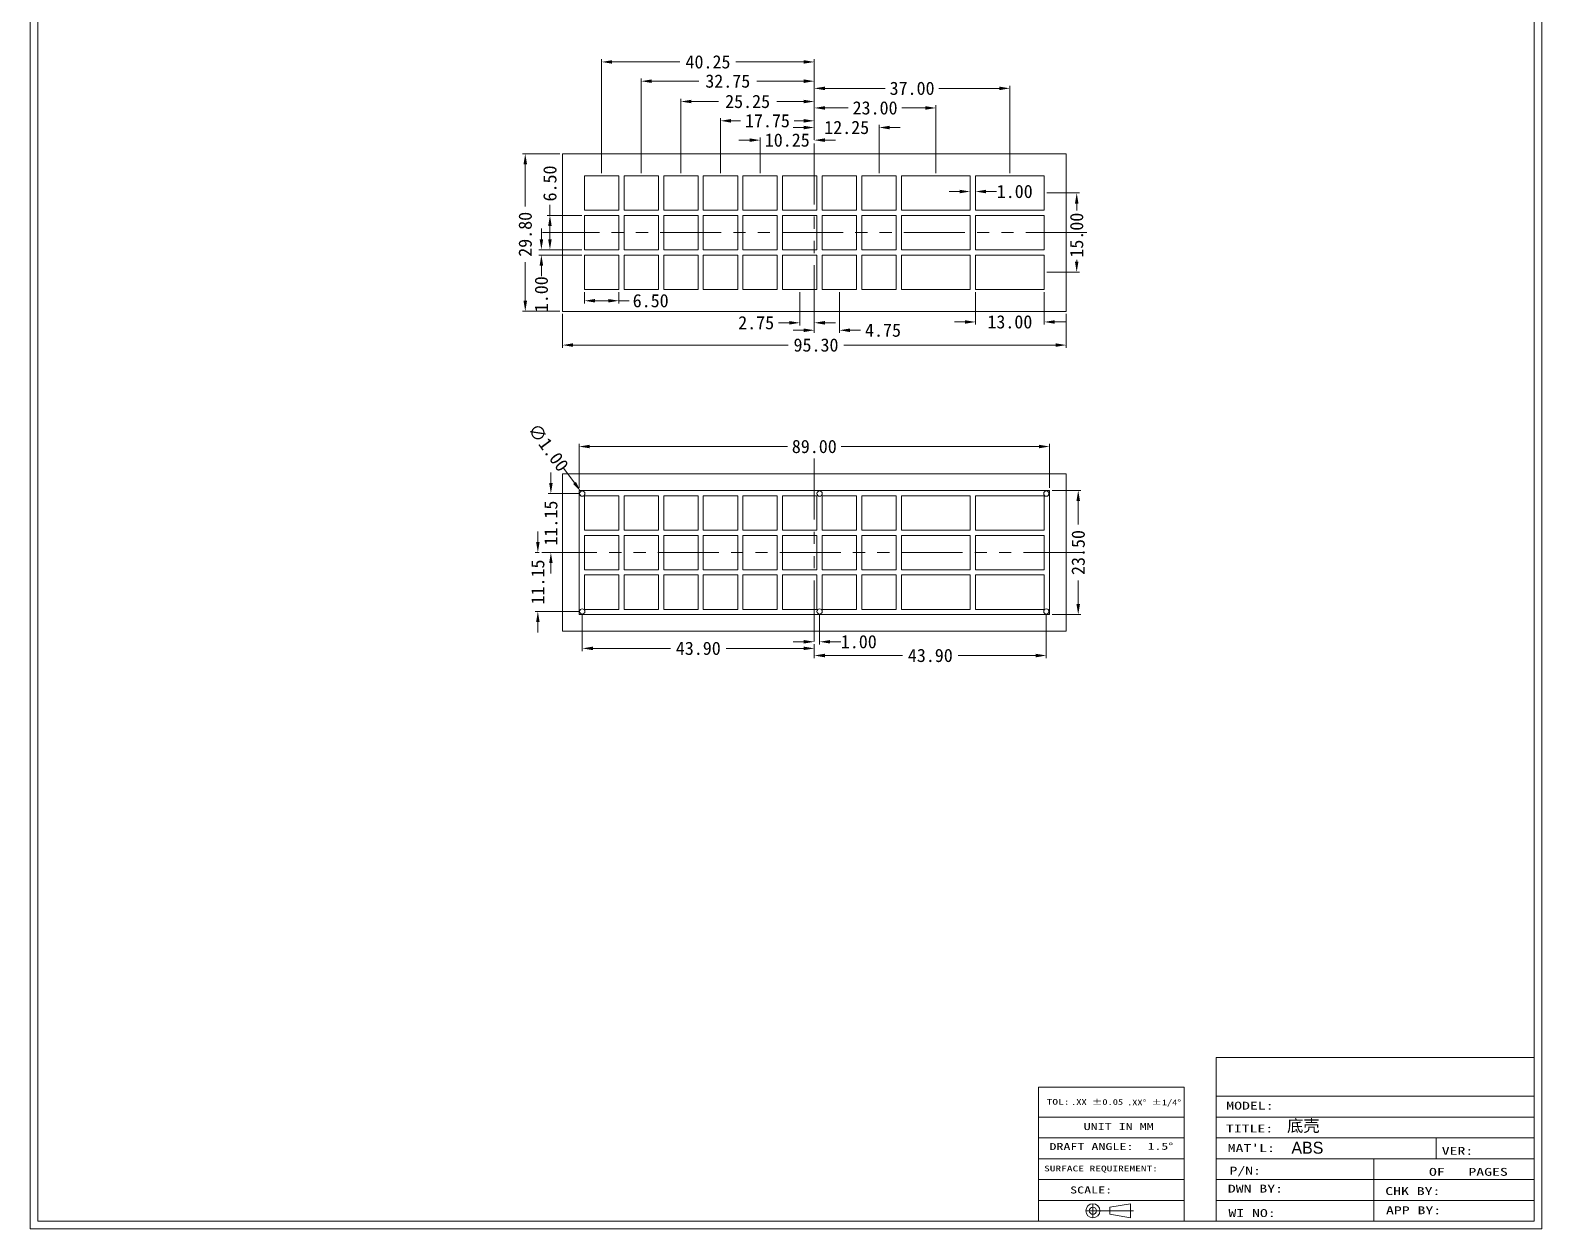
# Model space of a CAD drawing. Extents: x 123 to 716, y 209 to 645.
# Drawn here: x 122.8 to 408.8, y 208.5 to 435.3 of the extents above; entities that cross this region are included whole.
import ezdxf
from ezdxf.enums import TextEntityAlignment as Align

# ---------------------------------------------------------------- set-up
doc = ezdxf.new("R2010")
doc.units = 0
doc.header["$LTSCALE"] = 3
doc.header["$MEASUREMENT"] = 0
doc.linetypes.add('PHANTOM', pattern=[2.5, 1.25, -0.25, 0.25, -0.25, 0.25, -0.25])
doc.layers.add('6', color=7, linetype='Continuous')
doc.dimstyles.get("Standard").update_dxf_attribs({"dimtxt": 0.18, "dimasz": 0.18, "dimexe": 0.18, "dimexo": 0.0625, "dimgap": 0.09, "dimtad": 0, "dimtih": 1, "dimtoh": 1, "dimdec": 4, "dimzin": 0, "dimdsep": 46, "dimtxsty": 'Standard', "dimcen": 0.09, "dimadec": 0, "dimazin": 0, "dimtfac": 1, "dimtdec": 4, "dimtofl": 0, "dimtmove": 0, "dimatfit": 3, "dimfxl": 1, "dimtolj": 1, "dimtzin": 0, "dimarcsym": 0})

# ---------------------------------------------------------------- blocks, each defined once
blk = doc.blocks.new('*D126')
at = {"color": 4, "linetype": 'Continuous', "lineweight": 9}
for p, q in [((223.54, 381.65), (223.54, 375.26)), ((318.84, 381.65), (318.84, 375.26)), ((225.54, 375.76), (266.22, 375.76)), ((316.84, 375.76), (276.8, 375.76))]:
    blk.add_line(p, q, dxfattribs=at)
at = {"color": 4, "linetype": 'Continuous', "lineweight": 0}
for points in [[(225.54, 376.1), (225.54, 375.43), (223.54, 375.76)], [(316.84, 376.1), (316.84, 375.43), (318.84, 375.76)]]:
    blk.add_solid(points, dxfattribs=at)
at = {"layer": 'Defpoints', "color": 0, "linetype": 'Continuous', "lineweight": 0}
for p in [(223.54, 382.15), (318.84, 382.15), (318.84, 375.76)]:
    blk.add_point(p, dxfattribs=at)
at = {"color": 3, "linetype": 'Continuous', "lineweight": 9, "insert": (271.51, 375.76), "char_height": 2.5, "attachment_point": 5}
blk.add_mtext('\\A1;95.30', dxfattribs=at)
blk = doc.blocks.new('_ClosedBlank')
at = {"color": 0, "linetype": 'ByBlock', "lineweight": -2}
for p, q in [((-1, 0.17), (0, 0)), ((-1, 0.17), (-1, -0.17)), ((0, 0), (-1, -0.17))]:
    blk.add_line(p, q, dxfattribs=at)
blk = doc.blocks.new('*D127')
at = {"color": 4, "linetype": 'Continuous', "lineweight": 9}
for p, q in [((223.04, 411.95), (216, 411.95)), ((216.5, 409.95), (216.5, 402.01)), ((216.5, 384.15), (216.5, 391.42)), ((223.04, 382.15), (216, 382.15))]:
    blk.add_line(p, q, dxfattribs=at)
at = {"color": 4, "linetype": 'Continuous', "lineweight": 0}
for points in [[(216.17, 409.95), (216.84, 409.95), (216.5, 411.95)], [(216.17, 384.15), (216.84, 384.15), (216.5, 382.15)]]:
    blk.add_solid(points, dxfattribs=at)
at = {"layer": 'Defpoints', "color": 0, "linetype": 'Continuous', "lineweight": 0}
for p in [(223.54, 411.95), (216.5, 382.15), (223.54, 382.15)]:
    blk.add_point(p, dxfattribs=at)
at = {"color": 3, "linetype": 'Continuous', "lineweight": 9, "insert": (216.5, 396.72), "char_height": 2.5, "attachment_point": 5, "rotation": 90}
blk.add_mtext('\\A1;29.80', dxfattribs=at)
blk = doc.blocks.new('*D128')
at = {"color": 4, "linetype": 'Continuous', "lineweight": 9}
for p, q in [((315.19, 404.55), (321.34, 404.55)), ((320.84, 402.55), (320.84, 401.22)), ((320.84, 391.55), (320.84, 391.89)), ((315.19, 389.55), (321.34, 389.55))]:
    blk.add_line(p, q, dxfattribs=at)
at = {"color": 4, "linetype": 'Continuous', "lineweight": 0}
for points in [[(320.51, 402.55), (321.17, 402.55), (320.84, 404.55)], [(320.51, 391.55), (321.17, 391.55), (320.84, 389.55)]]:
    blk.add_solid(points, dxfattribs=at)
at = {"layer": 'Defpoints', "color": 0, "linetype": 'Continuous', "lineweight": 0}
for p in [(314.69, 404.55), (320.84, 404.55), (314.69, 389.55)]:
    blk.add_point(p, dxfattribs=at)
at = {"color": 3, "linetype": 'Continuous', "lineweight": 9, "insert": (320.84, 396.56), "char_height": 2.5, "attachment_point": 5, "rotation": 90}
blk.add_mtext('\\A1;15.00', dxfattribs=at)
blk = doc.blocks.new('*D129')
at = {"color": 4, "linetype": 'Continuous', "lineweight": 9}
for p, q in [((301.69, 385.8), (301.69, 379.64)), ((314.69, 385.8), (314.69, 379.64)), ((299.69, 380.14), (297.69, 380.14)), ((316.69, 380.14), (318.69, 380.14))]:
    blk.add_line(p, q, dxfattribs=at)
at = {"color": 4, "linetype": 'Continuous', "lineweight": 0}
for points in [[(299.69, 380.47), (299.69, 379.8), (301.69, 380.14)], [(316.69, 380.47), (316.69, 379.8), (314.69, 380.14)]]:
    blk.add_solid(points, dxfattribs=at)
at = {"layer": 'Defpoints', "color": 0, "linetype": 'Continuous', "lineweight": 0}
for p in [(301.69, 386.3), (314.69, 386.3), (314.69, 380.14)]:
    blk.add_point(p, dxfattribs=at)
at = {"color": 3, "linetype": 'Continuous', "lineweight": 9, "insert": (308.19, 380.14), "char_height": 2.5, "attachment_point": 5}
blk.add_mtext('\\A1;13.00', dxfattribs=at)
blk = doc.blocks.new('*D130')
at = {"color": 4, "linetype": 'Continuous', "lineweight": 9}
for p, q in [((221.17, 400.3), (221.17, 402.3)), ((227.19, 400.3), (220.67, 400.3)), ((221.17, 395.8), (221.17, 398.3)), ((227.19, 393.8), (220.67, 393.8))]:
    blk.add_line(p, q, dxfattribs=at)
at = {"color": 4, "linetype": 'Continuous', "lineweight": 0}
for points in [[(220.83, 398.3), (221.5, 398.3), (221.17, 400.3)], [(220.83, 395.8), (221.5, 395.8), (221.17, 393.8)]]:
    blk.add_solid(points, dxfattribs=at)
at = {"layer": 'Defpoints', "color": 0, "linetype": 'Continuous', "lineweight": 0}
for p in [(221.17, 400.3), (227.69, 400.3), (227.69, 393.8)]:
    blk.add_point(p, dxfattribs=at)
at = {"color": 3, "linetype": 'Continuous', "lineweight": 9, "insert": (221.17, 406.34), "char_height": 2.5, "attachment_point": 5, "rotation": 90}
blk.add_mtext('\\A1;6.50', dxfattribs=at)
blk = doc.blocks.new('*D132')
at = {"color": 4, "linetype": 'Continuous', "lineweight": 9}
for p, q in [((226.69, 348.76), (226.69, 357.06)), ((228.69, 356.56), (266.11, 356.56)), ((313.69, 356.56), (276.27, 356.56)), ((315.69, 348.76), (315.69, 357.06))]:
    blk.add_line(p, q, dxfattribs=at)
at = {"color": 4, "linetype": 'Continuous', "lineweight": 0}
for points in [[(228.69, 356.9), (228.69, 356.23), (226.69, 356.56)], [(313.69, 356.9), (313.69, 356.23), (315.69, 356.56)]]:
    blk.add_solid(points, dxfattribs=at)
at = {"layer": 'Defpoints', "color": 0, "linetype": 'Continuous', "lineweight": 0}
for p in [(226.69, 356.56), (226.69, 348.26), (315.69, 348.26)]:
    blk.add_point(p, dxfattribs=at)
at = {"color": 3, "linetype": 'Continuous', "lineweight": 9, "insert": (271.19, 356.56), "char_height": 2.5, "attachment_point": 5}
blk.add_mtext('\\A1;89.00', dxfattribs=at)
blk = doc.blocks.new('*D133')
at = {"color": 4, "linetype": 'Continuous', "lineweight": 9}
for p, q in [((316.19, 348.26), (321.63, 348.26)), ((321.13, 346.26), (321.13, 341.8)), ((321.13, 326.76), (321.13, 331.21)), ((316.19, 324.76), (321.63, 324.76))]:
    blk.add_line(p, q, dxfattribs=at)
at = {"color": 4, "linetype": 'Continuous', "lineweight": 0}
for points in [[(320.79, 346.26), (321.46, 346.26), (321.13, 348.26)], [(320.79, 326.76), (321.46, 326.76), (321.13, 324.76)]]:
    blk.add_solid(points, dxfattribs=at)
at = {"layer": 'Defpoints', "color": 0, "linetype": 'Continuous', "lineweight": 0}
for p in [(315.69, 348.26), (315.69, 324.76), (321.13, 324.76)]:
    blk.add_point(p, dxfattribs=at)
at = {"color": 3, "linetype": 'Continuous', "lineweight": 9, "insert": (321.13, 336.51), "char_height": 2.5, "attachment_point": 5, "rotation": 90}
blk.add_mtext('\\A1;23.50', dxfattribs=at)
blk = doc.blocks.new('*D268')
at = {"color": 4, "linetype": 'Continuous', "lineweight": 9}
for p, q in [((268.44, 385.8), (268.44, 379.48)), ((271.19, 385.8), (271.19, 379.48)), ((266.44, 379.98), (264.44, 379.98)), ((273.19, 379.98), (275.19, 379.98))]:
    blk.add_line(p, q, dxfattribs=at)
at = {"color": 4, "linetype": 'Continuous', "lineweight": 0}
for points in [[(266.44, 380.31), (266.44, 379.64), (268.44, 379.98)], [(273.19, 380.31), (273.19, 379.64), (271.19, 379.98)]]:
    blk.add_solid(points, dxfattribs=at)
at = {"layer": 'Defpoints', "color": 0, "linetype": 'Continuous', "lineweight": 0}
for p in [(268.44, 386.3), (271.19, 386.3), (268.44, 379.98)]:
    blk.add_point(p, dxfattribs=at)
at = {"color": 3, "linetype": 'Continuous', "lineweight": 9, "insert": (260.19, 379.98), "char_height": 2.5, "attachment_point": 5}
blk.add_mtext('\\A1;2.75', dxfattribs=at)
blk = doc.blocks.new('*D269')
at = {"color": 4, "linetype": 'Continuous', "lineweight": 9}
for p, q in [((260.94, 408.3), (260.94, 415.04)), ((271.19, 414.58), (271.19, 415.04)), ((258.94, 414.54), (256.94, 414.54)), ((273.19, 414.54), (275.19, 414.54))]:
    blk.add_line(p, q, dxfattribs=at)
at = {"color": 4, "linetype": 'Continuous', "lineweight": 0}
for points in [[(258.94, 414.88), (258.94, 414.21), (260.94, 414.54)], [(273.19, 414.88), (273.19, 414.21), (271.19, 414.54)]]:
    blk.add_solid(points, dxfattribs=at)
at = {"layer": 'Defpoints', "color": 0, "linetype": 'Continuous', "lineweight": 0}
for p in [(260.94, 414.54), (271.19, 414.08), (260.94, 407.8)]:
    blk.add_point(p, dxfattribs=at)
at = {"color": 3, "linetype": 'Continuous', "lineweight": 9, "insert": (266.07, 414.54), "char_height": 2.5, "attachment_point": 5}
blk.add_mtext('\\A1;10.25', dxfattribs=at)
blk = doc.blocks.new('*D270')
at = {"color": 4, "linetype": 'Continuous', "lineweight": 9}
for p, q in [((253.44, 408.3), (253.44, 418.7)), ((255.44, 418.2), (257.23, 418.2)), ((269.19, 418.2), (267.4, 418.2)), ((271.19, 414.58), (271.19, 418.7))]:
    blk.add_line(p, q, dxfattribs=at)
at = {"color": 4, "linetype": 'Continuous', "lineweight": 0}
for points in [[(255.44, 418.53), (255.44, 417.86), (253.44, 418.2)], [(269.19, 418.53), (269.19, 417.86), (271.19, 418.2)]]:
    blk.add_solid(points, dxfattribs=at)
at = {"layer": 'Defpoints', "color": 0, "linetype": 'Continuous', "lineweight": 0}
for p in [(253.44, 418.2), (271.19, 414.08), (253.44, 407.8)]:
    blk.add_point(p, dxfattribs=at)
at = {"color": 3, "linetype": 'Continuous', "lineweight": 9, "insert": (262.32, 418.2), "char_height": 2.5, "attachment_point": 5}
blk.add_mtext('\\A1;17.75', dxfattribs=at)
blk = doc.blocks.new('*D271')
at = {"color": 4, "linetype": 'Continuous', "lineweight": 9}
for p, q in [((245.94, 408.3), (245.94, 422.35)), ((247.94, 421.85), (253.07, 421.85)), ((269.19, 421.85), (264.07, 421.85)), ((271.19, 414.58), (271.19, 422.35))]:
    blk.add_line(p, q, dxfattribs=at)
at = {"color": 4, "linetype": 'Continuous', "lineweight": 0}
for points in [[(247.94, 422.18), (247.94, 421.52), (245.94, 421.85)], [(269.19, 422.18), (269.19, 421.52), (271.19, 421.85)]]:
    blk.add_solid(points, dxfattribs=at)
at = {"layer": 'Defpoints', "color": 0, "linetype": 'Continuous', "lineweight": 0}
for p in [(245.94, 421.85), (271.19, 414.08), (245.94, 407.8)]:
    blk.add_point(p, dxfattribs=at)
at = {"color": 3, "linetype": 'Continuous', "lineweight": 9, "insert": (258.57, 421.85), "char_height": 2.5, "attachment_point": 5}
blk.add_mtext('\\A1;25.25', dxfattribs=at)
blk = doc.blocks.new('*D272')
at = {"color": 4, "linetype": 'Continuous', "lineweight": 9}
for p, q in [((238.44, 408.3), (238.44, 426.2)), ((271.19, 414.58), (271.19, 426.2)), ((240.44, 425.7), (249.32, 425.7)), ((269.19, 425.7), (260.32, 425.7))]:
    blk.add_line(p, q, dxfattribs=at)
at = {"color": 4, "linetype": 'Continuous', "lineweight": 0}
for points in [[(240.44, 426.03), (240.44, 425.36), (238.44, 425.7)], [(269.19, 426.03), (269.19, 425.36), (271.19, 425.7)]]:
    blk.add_solid(points, dxfattribs=at)
at = {"layer": 'Defpoints', "color": 0, "linetype": 'Continuous', "lineweight": 0}
for p in [(238.44, 425.7), (271.19, 414.08), (238.44, 407.8)]:
    blk.add_point(p, dxfattribs=at)
at = {"color": 3, "linetype": 'Continuous', "lineweight": 9, "insert": (254.82, 425.7), "char_height": 2.5, "attachment_point": 5}
blk.add_mtext('\\A1;32.75', dxfattribs=at)
blk = doc.blocks.new('*D273')
at = {"color": 4, "linetype": 'Continuous', "lineweight": 9}
for p, q in [((269.19, 416.93), (267.19, 416.93)), ((271.19, 414.58), (271.19, 417.43)), ((283.44, 408.3), (283.44, 417.43)), ((285.44, 416.93), (287.44, 416.93))]:
    blk.add_line(p, q, dxfattribs=at)
at = {"color": 4, "linetype": 'Continuous', "lineweight": 0}
for points in [[(269.19, 417.26), (269.19, 416.59), (271.19, 416.93)], [(285.44, 417.26), (285.44, 416.59), (283.44, 416.93)]]:
    blk.add_solid(points, dxfattribs=at)
at = {"layer": 'Defpoints', "color": 0, "linetype": 'Continuous', "lineweight": 0}
for p in [(271.19, 416.93), (271.19, 414.08), (283.44, 407.8)]:
    blk.add_point(p, dxfattribs=at)
at = {"color": 3, "linetype": 'Continuous', "lineweight": 9, "insert": (277.32, 416.93), "char_height": 2.5, "attachment_point": 5}
blk.add_mtext('\\A1;12.25', dxfattribs=at)
blk = doc.blocks.new('*D274')
at = {"color": 4, "linetype": 'Continuous', "lineweight": 9}
for p, q in [((271.19, 414.58), (271.19, 421.13)), ((273.19, 420.63), (277.61, 420.63)), ((292.19, 420.63), (287.77, 420.63)), ((294.19, 408.3), (294.19, 421.13))]:
    blk.add_line(p, q, dxfattribs=at)
at = {"color": 4, "linetype": 'Continuous', "lineweight": 0}
for points in [[(273.19, 420.97), (273.19, 420.3), (271.19, 420.63)], [(292.19, 420.97), (292.19, 420.3), (294.19, 420.63)]]:
    blk.add_solid(points, dxfattribs=at)
at = {"layer": 'Defpoints', "color": 0, "linetype": 'Continuous', "lineweight": 0}
for p in [(271.19, 420.63), (271.19, 414.08), (294.19, 407.8)]:
    blk.add_point(p, dxfattribs=at)
at = {"color": 3, "linetype": 'Continuous', "lineweight": 9, "insert": (282.69, 420.63), "char_height": 2.5, "attachment_point": 5}
blk.add_mtext('\\A1;23.00', dxfattribs=at)
blk = doc.blocks.new('*D275')
at = {"color": 4, "linetype": 'Continuous', "lineweight": 9}
for p, q in [((271.19, 414.58), (271.19, 424.84)), ((273.19, 424.34), (284.61, 424.34)), ((306.19, 424.34), (294.77, 424.34)), ((308.19, 408.3), (308.19, 424.84))]:
    blk.add_line(p, q, dxfattribs=at)
at = {"color": 4, "linetype": 'Continuous', "lineweight": 0}
for points in [[(273.19, 424.67), (273.19, 424), (271.19, 424.34)], [(306.19, 424.67), (306.19, 424), (308.19, 424.34)]]:
    blk.add_solid(points, dxfattribs=at)
at = {"layer": 'Defpoints', "color": 0, "linetype": 'Continuous', "lineweight": 0}
for p in [(271.19, 424.34), (271.19, 414.08), (308.19, 407.8)]:
    blk.add_point(p, dxfattribs=at)
at = {"color": 3, "linetype": 'Continuous', "lineweight": 9, "insert": (289.69, 424.34), "char_height": 2.5, "attachment_point": 5}
blk.add_mtext('\\A1;37.00', dxfattribs=at)
blk = doc.blocks.new('*D276')
at = {"color": 4, "linetype": 'Continuous', "lineweight": 9}
for p, q in [((271.19, 385.8), (271.19, 378.07)), ((275.94, 385.8), (275.94, 378.07)), ((269.19, 378.57), (267.19, 378.57)), ((277.94, 378.57), (279.94, 378.57))]:
    blk.add_line(p, q, dxfattribs=at)
at = {"color": 4, "linetype": 'Continuous', "lineweight": 0}
for points in [[(269.19, 378.9), (269.19, 378.23), (271.19, 378.57)], [(277.94, 378.9), (277.94, 378.23), (275.94, 378.57)]]:
    blk.add_solid(points, dxfattribs=at)
at = {"layer": 'Defpoints', "color": 0, "linetype": 'Continuous', "lineweight": 0}
for p in [(271.19, 386.3), (275.94, 386.3), (275.94, 378.57)]:
    blk.add_point(p, dxfattribs=at)
at = {"color": 3, "linetype": 'Continuous', "lineweight": 9, "insert": (284.19, 378.57), "char_height": 2.5, "attachment_point": 5}
blk.add_mtext('\\A1;4.75', dxfattribs=at)
blk = doc.blocks.new('*D277')
at = {"color": 4, "linetype": 'Continuous', "lineweight": 9}
for p, q in [((227.69, 385.8), (227.69, 383.65)), ((229.69, 384.15), (232.19, 384.15)), ((234.19, 385.8), (234.19, 383.65)), ((234.19, 384.15), (236.19, 384.15))]:
    blk.add_line(p, q, dxfattribs=at)
at = {"color": 4, "linetype": 'Continuous', "lineweight": 0}
for points in [[(229.69, 384.48), (229.69, 383.82), (227.69, 384.15)], [(232.19, 384.48), (232.19, 383.82), (234.19, 384.15)]]:
    blk.add_solid(points, dxfattribs=at)
at = {"layer": 'Defpoints', "color": 0, "linetype": 'Continuous', "lineweight": 0}
for p in [(227.69, 386.3), (234.19, 386.3), (227.69, 384.15)]:
    blk.add_point(p, dxfattribs=at)
at = {"color": 3, "linetype": 'Continuous', "lineweight": 9, "insert": (240.23, 384.15), "char_height": 2.5, "attachment_point": 5}
blk.add_mtext('\\A1;6.50', dxfattribs=at)
blk = doc.blocks.new('*D278')
at = {"color": 4, "linetype": 'Continuous', "lineweight": 9}
for p, q in [((300.69, 407.3), (300.69, 404.32)), ((301.69, 407.3), (301.69, 404.32)), ((298.69, 404.82), (296.69, 404.82)), ((303.69, 404.82), (305.69, 404.82))]:
    blk.add_line(p, q, dxfattribs=at)
at = {"color": 4, "linetype": 'Continuous', "lineweight": 0}
for points in [[(298.69, 405.15), (298.69, 404.48), (300.69, 404.82)], [(303.69, 405.15), (303.69, 404.48), (301.69, 404.82)]]:
    blk.add_solid(points, dxfattribs=at)
at = {"layer": 'Defpoints', "color": 0, "linetype": 'Continuous', "lineweight": 0}
for p in [(300.69, 407.8), (301.69, 407.8), (301.69, 404.82)]:
    blk.add_point(p, dxfattribs=at)
at = {"color": 3, "linetype": 'Continuous', "lineweight": 9, "insert": (309.11, 404.82), "char_height": 2.5, "attachment_point": 5}
blk.add_mtext('\\A1;1.00', dxfattribs=at)
blk = doc.blocks.new('*D279')
at = {"color": 4, "linetype": 'Continuous', "lineweight": 9}
for p, q in [((219.55, 395.8), (219.55, 397.8)), ((227.19, 393.8), (219.05, 393.8)), ((227.19, 392.8), (219.05, 392.8)), ((219.55, 390.8), (219.55, 388.8))]:
    blk.add_line(p, q, dxfattribs=at)
at = {"color": 4, "linetype": 'Continuous', "lineweight": 0}
for points in [[(219.22, 395.8), (219.89, 395.8), (219.55, 393.8)], [(219.22, 390.8), (219.89, 390.8), (219.55, 392.8)]]:
    blk.add_solid(points, dxfattribs=at)
at = {"layer": 'Defpoints', "color": 0, "linetype": 'Continuous', "lineweight": 0}
for p in [(219.55, 392.8), (227.69, 393.8), (227.69, 392.8)]:
    blk.add_point(p, dxfattribs=at)
at = {"color": 3, "linetype": 'Continuous', "lineweight": 9, "insert": (219.55, 385.38), "char_height": 2.5, "attachment_point": 5, "rotation": 90}
blk.add_mtext('\\A1;1.00', dxfattribs=at)
blk = doc.blocks.new('*T310')
at = {"linetype": 'ByBlock', "width": 1.285714}
blk.add_text('TITLE:', height=1.8, dxfattribs=at).set_placement((319.85, 25.09), (330.65, 25.09), align=Align.FIT)
blk = doc.blocks.new('*T311')
at = {"linetype": 'ByBlock', "width": 1.333333}
blk.add_text("MAT'L:", height=1.8, dxfattribs=at).set_placement((320.26, 20.61), (331.06, 20.61), align=Align.FIT)
blk = doc.blocks.new('*T307')
at = {"linetype": 'ByBlock', "width": 1.2}
blk.add_text('MODEL:', height=1.8, dxfattribs=at).set_placement((319.94, 30.3), (330.74, 30.3), align=Align.FIT)
blk = doc.blocks.new('*T298')
at = {"linetype": 'ByBlock', "width": 1.2}
blk.add_text('WI NO:', height=1.8, dxfattribs=at).set_placement((320.43, 5.76), (331.23, 5.76), align=Align.FIT)
blk = doc.blocks.new('*T308')
at = {"linetype": 'ByBlock', "width": 1.105263}
blk.add_text('DWN BY:', height=1.8, dxfattribs=at).set_placement((320.3, 11.35), (332.9, 11.35), align=Align.FIT)
blk = doc.blocks.new('*T309')
at = {"linetype": 'ByBlock', "width": 1.333333}
blk.add_text('P/N:', height=1.8, dxfattribs=at).set_placement((320.66, 15.46), (327.86, 15.46), align=Align.FIT)
blk = doc.blocks.new('*T304')
at = {"linetype": 'ByBlock', "width": 1.111111}
blk.add_text('UNIT IN MM', height=1.6, dxfattribs=at).set_placement((287.36, 25.63), (303.36, 25.63), align=Align.FIT)
blk = doc.blocks.new('*T302')
at = {"linetype": 'ByBlock', "width": 1.090909}
blk.add_text('DRAFT ANGLE:', height=1.6, dxfattribs=at).set_placement((279.54, 21.07), (298.74, 21.07), align=Align.FIT)
blk = doc.blocks.new('*T303')
at = {"linetype": 'ByBlock', "width": 1.071429}
blk.add_text('SURFACE REQUIREMENT:', height=1.3, dxfattribs=at).set_placement((278.32, 16.19), (304.32, 16.19), align=Align.FIT)
blk = doc.blocks.new('*T299')
at = {"linetype": 'ByBlock', "width": 1.1875}
blk.add_text('.XX%%d %%p1/4%%d', height=1.3, dxfattribs=at).set_placement((297.28, 31.29), (309.63, 31.29), align=Align.FIT)
blk = doc.blocks.new('*T305')
at = {"linetype": 'ByBlock', "width": 1.2}
blk.add_text('SCALE:', height=1.6, dxfattribs=at).set_placement((284.27, 11.14), (293.87, 11.14), align=Align.FIT)
blk = doc.blocks.new('*T300')
at = {"linetype": 'ByBlock', "width": 1.333333}
blk.add_text('TOL:', height=1.3, dxfattribs=at).set_placement((278.91, 31.43), (284.11, 31.43), align=Align.FIT)
blk = doc.blocks.new('*T301')
at = {"linetype": 'ByBlock', "width": 1.309524}
blk.add_text('.XX %%p0.05', height=1.3, dxfattribs=at).set_placement((284.48, 31.39), (296.39, 31.39), align=Align.FIT)
blk = doc.blocks.new('*T306')
at = {"linetype": 'ByBlock', "width": 1.571429}
blk.add_text('1.5%%d', height=1.6, dxfattribs=at).set_placement((301.97, 21.12), (307.84, 21.12), align=Align.FIT)
blk = doc.blocks.new('*T295')
at = {"linetype": 'ByBlock', "width": 1.166667}
blk.add_text('APP BY:', height=1.8, dxfattribs=at).set_placement((356.43, 6.4), (369.03, 6.4), align=Align.FIT)
blk = doc.blocks.new('*T297')
at = {"linetype": 'ByBlock', "width": 1.166667}
blk.add_text('CHK BY:', height=1.8, dxfattribs=at).set_placement((356.26, 10.79), (368.86, 10.79), align=Align.FIT)
blk = doc.blocks.new('*T312')
at = {"linetype": 'ByBlock', "width": 1.2}
blk.add_text('VER:', height=1.8, dxfattribs=at).set_placement((369.15, 19.98), (376.35, 19.98), align=Align.FIT)
blk = doc.blocks.new('*T313')
at = {"linetype": 'ByBlock', "width": 1.034483}
blk.add_text('OF   PAGES', height=1.8, dxfattribs=at).set_placement((366.25, 15.18), (384.25, 15.18), align=Align.FIT)
blk = doc.blocks.new('*D317')
at = {"color": 4, "linetype": 'Continuous', "lineweight": 9}
for p, q in [((230.94, 408.3), (230.94, 429.84)), ((232.94, 429.34), (245.77, 429.34)), ((269.19, 429.34), (256.36, 429.34)), ((271.19, 414.58), (271.19, 429.84))]:
    blk.add_line(p, q, dxfattribs=at)
at = {"color": 4, "linetype": 'Continuous', "lineweight": 0}
for points in [[(232.94, 429.67), (232.94, 429.01), (230.94, 429.34)], [(269.19, 429.67), (269.19, 429.01), (271.19, 429.34)]]:
    blk.add_solid(points, dxfattribs=at)
at = {"layer": 'Defpoints', "color": 0, "linetype": 'Continuous', "lineweight": 0}
for p in [(271.19, 429.34), (271.19, 414.08), (230.94, 407.8)]:
    blk.add_point(p, dxfattribs=at)
at = {"color": 3, "linetype": 'Continuous', "lineweight": 0, "insert": (251.07, 429.34), "char_height": 2.5, "attachment_point": 5}
blk.add_mtext('\\A1;40.25', dxfattribs=at)
blk = doc.blocks.new('*D318')
at = {"color": 4, "linetype": 'Continuous', "lineweight": 9}
for p, q in [((272.19, 324.86), (272.19, 319.12)), ((269.19, 319.62), (267.19, 319.62)), ((271.19, 319.19), (271.19, 319.12)), ((274.19, 319.62), (276.19, 319.62))]:
    blk.add_line(p, q, dxfattribs=at)
at = {"color": 4, "linetype": 'Continuous', "lineweight": 0}
for points in [[(269.19, 319.95), (269.19, 319.29), (271.19, 319.62)], [(274.19, 319.95), (274.19, 319.29), (272.19, 319.62)]]:
    blk.add_solid(points, dxfattribs=at)
at = {"layer": 'Defpoints', "color": 0, "linetype": 'Continuous', "lineweight": 0}
for p in [(272.19, 325.36), (271.19, 319.69), (272.19, 319.62)]:
    blk.add_point(p, dxfattribs=at)
at = {"color": 3, "linetype": 'Continuous', "lineweight": 0, "insert": (279.61, 319.62), "char_height": 2.5, "attachment_point": 5}
blk.add_mtext('\\A1;1.00', dxfattribs=at)
blk = doc.blocks.new('*D319')
at = {"color": 4, "linetype": 'Continuous', "lineweight": 9}
for p, q in [((315.09, 324.86), (315.09, 316.52)), ((271.19, 319.19), (271.19, 316.52)), ((273.19, 317.02), (287.85, 317.02)), ((313.09, 317.02), (298.43, 317.02))]:
    blk.add_line(p, q, dxfattribs=at)
at = {"color": 4, "linetype": 'Continuous', "lineweight": 0}
for points in [[(273.19, 317.35), (273.19, 316.68), (271.19, 317.02)], [(313.09, 317.35), (313.09, 316.68), (315.09, 317.02)]]:
    blk.add_solid(points, dxfattribs=at)
at = {"layer": 'Defpoints', "color": 0, "linetype": 'Continuous', "lineweight": 0}
for p in [(315.09, 325.36), (271.19, 319.69), (315.09, 317.02)]:
    blk.add_point(p, dxfattribs=at)
at = {"color": 3, "linetype": 'Continuous', "lineweight": 0, "insert": (293.14, 317.02), "char_height": 2.5, "attachment_point": 5}
blk.add_mtext('\\A1;43.90', dxfattribs=at)
blk = doc.blocks.new('*D320')
at = {"color": 4, "linetype": 'Continuous', "lineweight": 9}
for p, q in [((227.29, 324.86), (227.29, 317.87)), ((229.29, 318.37), (243.95, 318.37)), ((269.19, 318.37), (254.53, 318.37)), ((271.19, 319.19), (271.19, 317.87))]:
    blk.add_line(p, q, dxfattribs=at)
at = {"color": 4, "linetype": 'Continuous', "lineweight": 0}
for points in [[(229.29, 318.7), (229.29, 318.04), (227.29, 318.37)], [(269.19, 318.7), (269.19, 318.04), (271.19, 318.37)]]:
    blk.add_solid(points, dxfattribs=at)
at = {"layer": 'Defpoints', "color": 0, "linetype": 'Continuous', "lineweight": 0}
for p in [(227.29, 325.36), (227.29, 318.37), (271.19, 319.69)]:
    blk.add_point(p, dxfattribs=at)
at = {"color": 3, "linetype": 'Continuous', "lineweight": 0, "insert": (249.24, 318.37), "char_height": 2.5, "attachment_point": 5}
blk.add_mtext('\\A1;43.90', dxfattribs=at)
blk = doc.blocks.new('*D321')
at = {"color": 4, "linetype": 'Continuous', "lineweight": 9}
for p, q in [((221.35, 349.66), (221.35, 351.66)), ((226.79, 347.66), (220.85, 347.66)), ((220.12, 336.51), (221.85, 336.51)), ((221.35, 334.51), (221.35, 332.51))]:
    blk.add_line(p, q, dxfattribs=at)
at = {"color": 4, "linetype": 'Continuous', "lineweight": 0}
for points in [[(221.02, 349.66), (221.68, 349.66), (221.35, 347.66)], [(221.02, 334.51), (221.68, 334.51), (221.35, 336.51)]]:
    blk.add_solid(points, dxfattribs=at)
at = {"layer": 'Defpoints', "color": 0, "linetype": 'Continuous', "lineweight": 0}
for p in [(221.35, 347.66), (227.29, 347.66), (219.62, 336.51)]:
    blk.add_point(p, dxfattribs=at)
at = {"color": 3, "linetype": 'Continuous', "lineweight": 0, "insert": (221.35, 342.08), "char_height": 2.5, "attachment_point": 5, "rotation": 90}
blk.add_mtext('\\A1;11.15', dxfattribs=at)
blk = doc.blocks.new('*D322')
at = {"color": 4, "linetype": 'Continuous', "lineweight": 9}
for p, q in [((218.88, 338.51), (218.88, 340.51)), ((219.12, 336.51), (218.38, 336.51)), ((226.79, 325.36), (218.38, 325.36)), ((218.88, 323.36), (218.88, 321.36))]:
    blk.add_line(p, q, dxfattribs=at)
at = {"color": 4, "linetype": 'Continuous', "lineweight": 0}
for points in [[(218.55, 338.51), (219.22, 338.51), (218.88, 336.51)], [(218.55, 323.36), (219.22, 323.36), (218.88, 325.36)]]:
    blk.add_solid(points, dxfattribs=at)
at = {"layer": 'Defpoints', "color": 0, "linetype": 'Continuous', "lineweight": 0}
for p in [(219.62, 336.51), (218.88, 325.36), (227.29, 325.36)]:
    blk.add_point(p, dxfattribs=at)
at = {"color": 3, "linetype": 'Continuous', "lineweight": 0, "insert": (218.88, 330.93), "char_height": 2.5, "attachment_point": 5, "rotation": 90}
blk.add_mtext('\\A1;11.15', dxfattribs=at)
blk = doc.blocks.new('*D323')
at = {"color": 4, "linetype": 'Continuous', "lineweight": 9}
blk.add_line((223.63, 352.63), (225.81, 349.67), dxfattribs=at)
at = {"color": 4, "linetype": 'Continuous', "lineweight": 0}
blk.add_solid([(226.08, 349.87), (225.54, 349.47), (227, 348.06)], dxfattribs=at)
at = {"layer": 'Defpoints', "color": 0, "linetype": 'Continuous', "lineweight": 0}
for p in [(227, 348.06), (227.59, 347.25)]:
    blk.add_point(p, dxfattribs=at)
at = {"color": 3, "linetype": 'Continuous', "lineweight": 0, "insert": (220.86, 356.39), "char_height": 2.5, "attachment_point": 5, "rotation": 306.3579}
blk.add_mtext('\\A1;∅1.00', dxfattribs=at)

msp = doc.modelspace()

# ---------------------------------------------------------------- linework, layer by layer
at = {"lineweight": 9}
for p, q in [((122.835, 644.509), (122.835, 208.546)), ((408.835, 644.509), (408.835, 208.546)), ((124.255, 643.089), (124.255, 209.966)), ((407.415, 643.089), (407.415, 209.966)), ((347.198, 240.958), (407.415, 240.958)), ((347.198, 240.958), (347.198, 209.966)), ((313.633, 235.372), (313.633, 209.966)), ((313.633, 235.372), (341.191, 235.372)), ((341.191, 235.372), (341.191, 209.966)), ((347.198, 233.614), (407.415, 233.614)), ((341.191, 229.671), (313.633, 229.671)), ((347.198, 229.671), (407.415, 229.671)), ((313.633, 225.732), (341.191, 225.732)), ((347.198, 225.732), (407.415, 225.732)), ((388.847, 221.79), (388.847, 225.732)), ((313.633, 221.79), (341.191, 221.79)), ((347.198, 221.79), (407.415, 221.79)), ((377.041, 221.79), (377.041, 209.966)), ((313.633, 217.849), (341.191, 217.849)), ((347.198, 217.849), (407.415, 217.849)), ((313.633, 213.907), (341.191, 213.907)), ((327.079, 212.629), (331.048, 213.295)), ((327.079, 212.629), (327.079, 211.278)), ((331.048, 213.295), (331.048, 210.612)), ((347.198, 213.907), (407.415, 213.907)), ((407.415, 209.966), (124.255, 209.966)), ((327.079, 211.278), (331.048, 210.612)), ((408.835, 208.546), (122.835, 208.546))]:
    msp.add_line(p, q, dxfattribs=at)
at = {"color": 1, "linetype": 'PHANTOM', "lineweight": 9, "ltscale": 3.07385}
for p, q in [((271.192, 379.337), (271.192, 414.078)), ((322.737, 397.047), (219.731, 397.047)), ((271.192, 354.283), (271.192, 319.691)), ((322.287, 336.507), (219.616, 336.507))]:
    msp.add_line(p, q, dxfattribs=at)
at = {"color": 3, "lineweight": 9}
for p, q in [((322.562, 211.954), (331.598, 211.954)), ((323.904, 213.295), (323.904, 210.612))]:
    msp.add_line(p, q, dxfattribs=at)
at = {"lineweight": 9}
for radius in [1.341, 0.676]:
    msp.add_circle((323.904, 211.954), radius, dxfattribs=at)
at = {"layer": '6', "color": 7, "linetype": 'Continuous', "lineweight": 9}
for p, q in [((223.542, 411.947), (223.542, 382.147)), ((318.842, 411.947), (223.542, 411.947)), ((318.842, 382.147), (318.842, 411.947)), ((234.192, 407.797), (227.692, 407.797)), ((227.692, 401.297), (227.692, 407.797)), ((234.192, 401.297), (234.192, 407.797)), ((241.692, 407.797), (235.192, 407.797)), ((235.192, 401.297), (235.192, 407.797)), ((241.692, 401.297), (241.692, 407.797)), ((242.692, 401.297), (242.692, 407.797)), ((249.192, 407.797), (242.692, 407.797)), ((249.192, 401.297), (249.192, 407.797)), ((256.692, 407.797), (250.192, 407.797)), ((250.192, 401.297), (250.192, 407.797)), ((256.692, 401.297), (256.692, 407.797)), ((264.192, 407.797), (257.692, 407.797)), ((257.692, 401.297), (257.692, 407.797)), ((264.192, 401.297), (264.192, 407.797)), ((271.692, 407.797), (265.192, 407.797)), ((265.192, 401.297), (265.192, 407.797)), ((271.692, 401.297), (271.692, 407.797)), ((279.192, 407.797), (272.692, 407.797)), ((272.692, 401.297), (272.692, 407.797)), ((279.192, 401.297), (279.192, 407.797)), ((286.692, 407.797), (280.192, 407.797)), ((280.192, 401.297), (280.192, 407.797)), ((286.692, 401.297), (286.692, 407.797)), ((300.692, 407.797), (287.692, 407.797)), ((287.692, 401.297), (287.692, 407.797)), ((300.692, 401.297), (300.692, 407.797)), ((301.692, 401.297), (301.692, 407.797)), ((314.692, 407.797), (301.692, 407.797)), ((314.692, 401.297), (314.692, 407.797)), ((234.192, 401.297), (227.692, 401.297)), ((241.692, 401.297), (235.192, 401.297)), ((249.192, 401.297), (242.692, 401.297)), ((256.692, 401.297), (250.192, 401.297)), ((264.192, 401.297), (257.692, 401.297)), ((271.692, 401.297), (265.192, 401.297)), ((279.192, 401.297), (272.692, 401.297)), ((286.692, 401.297), (280.192, 401.297)), ((300.692, 401.297), (287.692, 401.297)), ((314.692, 401.297), (301.692, 401.297)), ((234.192, 400.297), (227.692, 400.297)), ((227.692, 393.797), (227.692, 400.297)), ((234.192, 393.797), (234.192, 400.297)), ((241.692, 400.297), (235.192, 400.297)), ((235.192, 393.797), (235.192, 400.297)), ((241.692, 393.797), (241.692, 400.297)), ((249.192, 400.297), (242.692, 400.297)), ((242.692, 393.797), (242.692, 400.297)), ((249.192, 393.797), (249.192, 400.297)), ((256.692, 400.297), (250.192, 400.297)), ((250.192, 393.797), (250.192, 400.297)), ((256.692, 393.797), (256.692, 400.297)), ((264.192, 400.297), (257.692, 400.297)), ((257.692, 393.797), (257.692, 400.297)), ((264.192, 393.797), (264.192, 400.297)), ((271.692, 400.297), (265.192, 400.297)), ((265.192, 393.797), (265.192, 400.297)), ((271.692, 393.797), (271.692, 400.297)), ((272.692, 393.797), (272.692, 400.297)), ((279.192, 400.297), (272.692, 400.297)), ((279.192, 393.797), (279.192, 400.297)), ((286.692, 400.297), (280.192, 400.297)), ((280.192, 393.797), (280.192, 400.297)), ((286.692, 393.797), (286.692, 400.297)), ((300.692, 400.297), (287.692, 400.297)), ((287.692, 393.797), (287.692, 400.297)), ((300.692, 393.797), (300.692, 400.297)), ((314.692, 400.297), (301.692, 400.297)), ((301.692, 393.797), (301.692, 400.297)), ((314.692, 393.797), (314.692, 400.297)), ((234.192, 393.797), (227.692, 393.797)), ((234.192, 392.797), (227.692, 392.797)), ((227.692, 392.797), (227.692, 386.297)), ((234.192, 392.797), (234.192, 386.297)), ((241.692, 393.797), (235.192, 393.797)), ((241.692, 392.797), (235.192, 392.797)), ((235.192, 392.797), (235.192, 386.297)), ((241.692, 392.797), (241.692, 386.297)), ((249.192, 393.797), (242.692, 393.797)), ((242.692, 392.797), (242.692, 386.297)), ((249.192, 392.797), (242.692, 392.797)), ((249.192, 392.797), (249.192, 386.297)), ((256.692, 393.797), (250.192, 393.797)), ((256.692, 392.797), (250.192, 392.797)), ((250.192, 392.797), (250.192, 386.297)), ((256.692, 392.797), (256.692, 386.297)), ((264.192, 393.797), (257.692, 393.797)), ((264.192, 392.797), (257.692, 392.797)), ((257.692, 392.797), (257.692, 386.297)), ((264.192, 392.797), (264.192, 386.297)), ((271.692, 393.797), (265.192, 393.797)), ((271.692, 392.797), (265.192, 392.797)), ((265.192, 392.797), (265.192, 386.297)), ((271.692, 392.797), (271.692, 386.297)), ((279.192, 393.797), (272.692, 393.797)), ((279.192, 392.797), (272.692, 392.797)), ((272.692, 392.797), (272.692, 386.297)), ((279.192, 392.797), (279.192, 386.297)), ((286.692, 393.797), (280.192, 393.797)), ((286.692, 392.797), (280.192, 392.797)), ((280.192, 392.797), (280.192, 386.297)), ((286.692, 392.797), (286.692, 386.297)), ((300.692, 393.797), (287.692, 393.797)), ((300.692, 392.797), (287.692, 392.797)), ((287.692, 392.797), (287.692, 386.297)), ((300.692, 392.797), (300.692, 386.297)), ((314.692, 393.797), (301.692, 393.797)), ((301.692, 392.797), (301.692, 386.297)), ((314.692, 392.797), (301.692, 392.797)), ((314.692, 392.797), (314.692, 386.297)), ((234.192, 386.297), (227.692, 386.297)), ((241.692, 386.297), (235.192, 386.297)), ((249.192, 386.297), (242.692, 386.297)), ((256.692, 386.297), (250.192, 386.297)), ((264.192, 386.297), (257.692, 386.297)), ((271.692, 386.297), (265.192, 386.297)), ((279.192, 386.297), (272.692, 386.297)), ((286.692, 386.297), (280.192, 386.297)), ((300.692, 386.297), (287.692, 386.297)), ((314.692, 386.297), (301.692, 386.297)), ((223.542, 382.147), (318.842, 382.147)), ((223.542, 351.407), (318.842, 351.407)), ((223.542, 321.607), (223.542, 351.407)), ((318.842, 321.607), (318.842, 351.407)), ((226.692, 324.757), (226.692, 348.257)), ((226.692, 348.257), (315.692, 348.257)), ((227.692, 340.757), (227.692, 347.257)), ((227.692, 347.257), (234.192, 347.257)), ((234.192, 340.757), (234.192, 347.257)), ((235.192, 347.257), (241.692, 347.257)), ((235.192, 340.757), (235.192, 347.257)), ((241.692, 340.757), (241.692, 347.257)), ((242.692, 347.257), (249.192, 347.257)), ((242.692, 340.757), (242.692, 347.257)), ((249.192, 340.757), (249.192, 347.257)), ((250.192, 347.257), (256.692, 347.257)), ((250.192, 340.757), (250.192, 347.257)), ((256.692, 340.757), (256.692, 347.257)), ((257.692, 347.257), (264.192, 347.257)), ((257.692, 340.757), (257.692, 347.257)), ((264.192, 340.757), (264.192, 347.257)), ((265.192, 347.257), (271.692, 347.257)), ((265.192, 340.757), (265.192, 347.257)), ((271.692, 340.757), (271.692, 347.257)), ((272.692, 340.757), (272.692, 347.257)), ((272.692, 347.257), (279.192, 347.257)), ((279.192, 340.757), (279.192, 347.257)), ((280.192, 347.257), (286.692, 347.257)), ((280.192, 340.757), (280.192, 347.257)), ((286.692, 340.757), (286.692, 347.257)), ((287.692, 347.257), (300.692, 347.257)), ((287.692, 340.757), (287.692, 347.257)), ((300.692, 340.757), (300.692, 347.257)), ((301.692, 340.757), (301.692, 347.257)), ((301.692, 347.257), (314.692, 347.257)), ((314.692, 340.757), (314.692, 347.257)), ((315.692, 324.757), (315.692, 348.257)), ((227.692, 340.757), (234.192, 340.757)), ((235.192, 340.757), (241.692, 340.757)), ((242.692, 340.757), (249.192, 340.757)), ((250.192, 340.757), (256.692, 340.757)), ((257.692, 340.757), (264.192, 340.757)), ((265.192, 340.757), (271.692, 340.757)), ((272.692, 340.757), (279.192, 340.757)), ((280.192, 340.757), (286.692, 340.757)), ((287.692, 340.757), (300.692, 340.757)), ((301.692, 340.757), (314.692, 340.757)), ((227.692, 339.757), (234.192, 339.757)), ((227.692, 333.257), (227.692, 339.757)), ((234.192, 333.257), (234.192, 339.757)), ((235.192, 339.757), (241.692, 339.757)), ((235.192, 333.257), (235.192, 339.757)), ((241.692, 333.257), (241.692, 339.757)), ((242.692, 339.757), (249.192, 339.757)), ((242.692, 333.257), (242.692, 339.757)), ((249.192, 333.257), (249.192, 339.757)), ((250.192, 333.257), (250.192, 339.757)), ((250.192, 339.757), (256.692, 339.757)), ((256.692, 333.257), (256.692, 339.757)), ((257.692, 333.257), (257.692, 339.757)), ((257.692, 339.757), (264.192, 339.757)), ((264.192, 333.257), (264.192, 339.757)), ((265.192, 339.757), (271.692, 339.757)), ((265.192, 333.257), (265.192, 339.757)), ((271.692, 333.257), (271.692, 339.757)), ((272.692, 339.757), (279.192, 339.757)), ((272.692, 333.257), (272.692, 339.757)), ((279.192, 333.257), (279.192, 339.757)), ((280.192, 339.757), (286.692, 339.757)), ((280.192, 333.257), (280.192, 339.757)), ((286.692, 333.257), (286.692, 339.757)), ((287.692, 339.757), (300.692, 339.757)), ((287.692, 333.257), (287.692, 339.757)), ((300.692, 333.257), (300.692, 339.757)), ((301.692, 333.257), (301.692, 339.757)), ((301.692, 339.757), (314.692, 339.757)), ((314.692, 333.257), (314.692, 339.757)), ((227.692, 333.257), (234.192, 333.257)), ((227.692, 332.257), (234.192, 332.257)), ((227.692, 325.757), (227.692, 332.257)), ((234.192, 325.757), (234.192, 332.257)), ((235.192, 333.257), (241.692, 333.257)), ((235.192, 325.757), (235.192, 332.257)), ((235.192, 332.257), (241.692, 332.257)), ((241.692, 325.757), (241.692, 332.257)), ((242.692, 333.257), (249.192, 333.257)), ((242.692, 325.757), (242.692, 332.257)), ((242.692, 332.257), (249.192, 332.257)), ((249.192, 325.757), (249.192, 332.257)), ((250.192, 333.257), (256.692, 333.257)), ((250.192, 325.757), (250.192, 332.257)), ((250.192, 332.257), (256.692, 332.257)), ((256.692, 325.757), (256.692, 332.257)), ((257.692, 333.257), (264.192, 333.257)), ((257.692, 325.757), (257.692, 332.257)), ((257.692, 332.257), (264.192, 332.257)), ((264.192, 325.757), (264.192, 332.257)), ((265.192, 333.257), (271.692, 333.257)), ((265.192, 332.257), (271.692, 332.257)), ((265.192, 325.757), (265.192, 332.257)), ((271.692, 325.757), (271.692, 332.257)), ((272.692, 333.257), (279.192, 333.257)), ((272.692, 325.757), (272.692, 332.257)), ((272.692, 332.257), (279.192, 332.257)), ((279.192, 325.757), (279.192, 332.257)), ((280.192, 333.257), (286.692, 333.257)), ((280.192, 325.757), (280.192, 332.257)), ((280.192, 332.257), (286.692, 332.257)), ((286.692, 325.757), (286.692, 332.257)), ((287.692, 333.257), (300.692, 333.257)), ((287.692, 325.757), (287.692, 332.257)), ((287.692, 332.257), (300.692, 332.257)), ((300.692, 325.757), (300.692, 332.257)), ((301.692, 333.257), (314.692, 333.257)), ((301.692, 325.757), (301.692, 332.257)), ((301.692, 332.257), (314.692, 332.257)), ((314.692, 325.757), (314.692, 332.257)), ((226.692, 324.757), (315.692, 324.757)), ((227.692, 325.757), (234.192, 325.757)), ((235.192, 325.757), (241.692, 325.757)), ((242.692, 325.757), (249.192, 325.757)), ((250.192, 325.757), (256.692, 325.757)), ((257.692, 325.757), (264.192, 325.757)), ((265.192, 325.757), (271.692, 325.757)), ((272.692, 325.757), (279.192, 325.757)), ((280.192, 325.757), (286.692, 325.757)), ((287.692, 325.757), (300.692, 325.757)), ((301.692, 325.757), (314.692, 325.757)), ((318.842, 321.607), (223.542, 321.607))]:
    msp.add_line(p, q, dxfattribs=at)
for centre in [(227.292, 347.657), (272.192, 347.657), (315.092, 347.657), (227.292, 325.357), (272.192, 325.357), (315.092, 325.357)]:
    msp.add_circle(centre, 0.5, dxfattribs=at)

# ---------------------------------------------------------------- block references
at = {"lineweight": 9, "xscale": 0.8282801325528908, "yscale": 0.8282801325528908, "zscale": 0.8282801325528476}
for name in ['*T300', '*T301', '*T299', '*T307', '*T304', '*T310', '*T302', '*T306', '*T311', '*T312', '*T303', '*T309', '*T313', '*T305', '*T308', '*T297', '*T298', '*T295']:
    msp.add_blockref(name, (84.14, 205.995), dxfattribs=at)

# ---------------------------------------------------------------- texts
at = {"color": 3, "lineweight": 9, "char_height": 2.2572, "attachment_point": 1}
for s, insert, width in [('{\\fﾷￂￋￎ_GB2312|b0|i0|c134|p49;底壳}', (360.645, 229.165), 22.9929), ('{\\fﾷￂￋￎ_GB2312|b0|i0|c134|p49;ABS}', (361.467, 225.014), 22.99287)]:
    msp.add_mtext(s, dxfattribs=dict(at, insert=insert, width=width))

# ---------------------------------------------------------------- dimensions: what is measured, and where the dimension line sits
at = {"color": 7, "linetype": 'Continuous', "lineweight": 0}
dim = msp.add_linear_dim(base=(271.192, 429.339), p1=(230.942, 407.797), p2=(271.192, 414.078), dimstyle='Standard', override={"dimtxt": 2.5, "dimasz": 2, "dimexe": 0.5, "dimexo": 0.5, "dimgap": 0.5, "dimtih": 0, "dimtoh": 0, "dimdec": 2, "dimdsep": 0, "dimblk1": 'CLOSEDBLANK', "dimcen": 0, "dimclrd": 4, "dimclre": 4, "dimclrt": 3, "dimtdec": 2, "dimlwd": 9, "dimlwe": 9}, dxfattribs=at)
dim.commit()
dim.dimension.update_dxf_attribs({"geometry": '*D317', "text_midpoint": (251.067, 429.339)})
at = {"linetype": 'Continuous', "lineweight": 9}
for base, p1, p2, picture, middle in [((238.442, 425.696), (271.192, 414.078), (238.442, 407.797), '*D272', (254.817, 425.696)), ((245.942, 421.849), (271.192, 414.078), (245.942, 407.797), '*D271', (258.567, 421.849)), ((271.192, 424.336), (308.192, 407.797), (271.192, 414.078), '*D275', (289.692, 424.336)), ((271.192, 420.635), (294.192, 407.797), (271.192, 414.078), '*D274', (282.692, 420.635)), ((253.442, 418.197), (271.192, 414.078), (253.442, 407.797), '*D270', (262.317, 418.197)), ((271.192, 416.927), (283.442, 407.797), (271.192, 414.078), '*D273', (277.317, 416.927)), ((260.942, 414.544), (271.192, 414.078), (260.942, 407.797), '*D269', (266.067, 414.544))]:
    dim = msp.add_linear_dim(base=base, p1=p1, p2=p2, dimstyle='Standard', override={"dimtxt": 2.5, "dimasz": 2, "dimexe": 0.5, "dimexo": 0.5, "dimgap": 0.5, "dimtih": 0, "dimtoh": 0, "dimdec": 2, "dimdsep": 0, "dimblk1": 'CLOSEDBLANK', "dimcen": 0, "dimclrd": 4, "dimclre": 4, "dimclrt": 3, "dimtdec": 2, "dimlwd": 9, "dimlwe": 9}, dxfattribs=at)
    dim.commit()
    dim.dimension.update_dxf_attribs({"geometry": picture, "text_midpoint": middle})
for base, p1, p2, angle, picture, middle in [((216.504, 382.147), (223.542, 411.947), (223.542, 382.147), 90, '*D127', (216.504, 396.717)), ((226.692, 356.562), (315.692, 348.257), (226.692, 348.257), 180, '*D132', (271.192, 356.562))]:
    dim = msp.add_linear_dim(base=base, p1=p1, p2=p2, angle=angle, dimstyle='Standard', override={"dimtxt": 2.5, "dimasz": 2, "dimexe": 0.5, "dimexo": 0.5, "dimgap": 0.5, "dimtih": 0, "dimtoh": 0, "dimdec": 2, "dimdsep": 0, "dimblk1": 'CLOSEDBLANK', "dimcen": 0, "dimclrd": 4, "dimclre": 4, "dimclrt": 3, "dimtdec": 2, "dimlwd": 9, "dimlwe": 9}, dxfattribs=at)
    dim.commit()
    dim.dimension.update_dxf_attribs({"geometry": picture, "text_midpoint": middle, "dimtype": 160})
at = {"color": 7, "linetype": 'Continuous', "lineweight": 9}
for base, p1, p2, angle, picture, middle in [((221.167, 400.297), (227.692, 393.797), (227.692, 400.297), 90, '*D130', (221.167, 406.338)), ((320.84, 404.547), (314.692, 389.547), (314.692, 404.547), 90, '*D128', (320.84, 396.555)), ((219.553, 392.797), (227.692, 393.797), (227.692, 392.797), 90, '*D279', (219.553, 385.38)), ((321.127, 324.757), (315.692, 348.257), (315.692, 324.757), 270, '*D133', (321.127, 336.507))]:
    dim = msp.add_linear_dim(base=base, p1=p1, p2=p2, angle=angle, dimstyle='Standard', override={"dimtxt": 2.5, "dimasz": 2, "dimexe": 0.5, "dimexo": 0.5, "dimgap": 0.5, "dimtih": 0, "dimtoh": 0, "dimdec": 2, "dimdsep": 0, "dimblk1": 'CLOSEDBLANK', "dimcen": 0, "dimclrd": 4, "dimclre": 4, "dimclrt": 3, "dimtdec": 2, "dimlwd": 9, "dimlwe": 9}, dxfattribs=at)
    dim.commit()
    dim.dimension.update_dxf_attribs({"geometry": picture, "text_midpoint": middle, "dimtype": 160})
dim = msp.add_linear_dim(base=(301.692, 404.815), p1=(300.692, 407.797), p2=(301.692, 407.797), dimstyle='Standard', override={"dimtxt": 2.5, "dimasz": 2, "dimexe": 0.5, "dimexo": 0.5, "dimgap": 0.5, "dimtih": 0, "dimtoh": 0, "dimdec": 2, "dimdsep": 0, "dimblk1": 'CLOSEDBLANK', "dimcen": 0, "dimclrd": 4, "dimclre": 4, "dimclrt": 3, "dimtdec": 2, "dimlwd": 9, "dimlwe": 9}, dxfattribs=at)
dim.commit()
dim.dimension.update_dxf_attribs({"geometry": '*D278', "text_midpoint": (309.108, 404.815)})
dim = msp.add_linear_dim(base=(227.692, 384.151), p1=(234.192, 386.297), p2=(227.692, 386.297), dimstyle='Standard', override={"dimtxt": 2.5, "dimasz": 2, "dimexe": 0.5, "dimexo": 0.5, "dimgap": 0.5, "dimtih": 0, "dimtoh": 0, "dimdec": 2, "dimdsep": 0, "dimblk1": 'CLOSEDBLANK', "dimcen": 0, "dimclrd": 4, "dimclre": 4, "dimclrt": 3, "dimtdec": 2, "dimlwd": 9, "dimlwe": 9}, dxfattribs=at)
dim.commit()
dim.dimension.update_dxf_attribs({"geometry": '*D277', "text_midpoint": (240.233, 384.151), "dimtype": 160})
at = {"linetype": 'Continuous', "lineweight": 9}
for base, p1, p2, picture, middle in [((268.442, 379.977), (271.192, 386.297), (268.442, 386.297), '*D268', (260.192, 379.977)), ((275.942, 378.567), (271.192, 386.297), (275.942, 386.297), '*D276', (284.192, 378.567)), ((314.692, 380.135), (301.692, 386.297), (314.692, 386.297), '*D129', (308.192, 380.135)), ((318.842, 375.763), (223.542, 382.147), (318.842, 382.147), '*D126', (271.508, 375.763))]:
    dim = msp.add_linear_dim(base=base, p1=p1, p2=p2, dimstyle='Standard', override={"dimtxt": 2.5, "dimasz": 2, "dimexe": 0.5, "dimexo": 0.5, "dimgap": 0.5, "dimtih": 0, "dimtoh": 0, "dimdec": 2, "dimdsep": 0, "dimblk1": 'CLOSEDBLANK', "dimcen": 0, "dimclrd": 4, "dimclre": 4, "dimclrt": 3, "dimtdec": 2, "dimlwd": 9, "dimlwe": 9}, dxfattribs=at)
    dim.commit()
    dim.dimension.update_dxf_attribs({"geometry": picture, "text_midpoint": middle, "dimtype": 160})
at = {"color": 6, "linetype": 'Continuous', "lineweight": 0}
dim = msp.add_diameter_dim_2p(p1=(227.588, 347.254), p2=(226.995, 348.059), dimstyle='Standard', override={"dimtxt": 2.5, "dimasz": 2, "dimexe": 0.5, "dimexo": 0.5, "dimgap": 0.5, "dimtih": 0, "dimtoh": 0, "dimdec": 2, "dimdsep": 0, "dimblk1": 'CLOSEDBLANK', "dimcen": 0, "dimclrd": 4, "dimclre": 4, "dimclrt": 3, "dimtdec": 2, "dimlwd": 9, "dimlwe": 9}, dxfattribs=at)
dim.commit()
dim.dimension.update_dxf_attribs({"geometry": '*D323', "text_midpoint": (220.864, 356.388), "dimtype": 163})
for base, p2, picture, middle in [((221.349, 347.657), (227.292, 347.657), '*D321', (221.349, 342.082)), ((218.882, 325.357), (227.292, 325.357), '*D322', (218.882, 330.932))]:
    dim = msp.add_linear_dim(base=base, p1=(219.616, 336.507), p2=p2, angle=90, dimstyle='Standard', override={"dimtxt": 2.5, "dimasz": 2, "dimexe": 0.5, "dimexo": 0.5, "dimgap": 0.5, "dimtih": 0, "dimtoh": 0, "dimdec": 2, "dimdsep": 0, "dimblk1": 'CLOSEDBLANK', "dimcen": 0, "dimclrd": 4, "dimclre": 4, "dimclrt": 3, "dimtdec": 2, "dimlwd": 9, "dimlwe": 9}, dxfattribs=at)
    dim.commit()
    dim.dimension.update_dxf_attribs({"geometry": picture, "text_midpoint": middle})
for base, p2, picture, middle in [((227.292, 318.371), (227.292, 325.357), '*D320', (249.242, 318.371)), ((272.192, 319.621), (272.192, 325.357), '*D318', (279.608, 319.621)), ((315.092, 317.017), (315.092, 325.357), '*D319', (293.142, 317.017))]:
    dim = msp.add_linear_dim(base=base, p1=(271.192, 319.691), p2=p2, dimstyle='Standard', override={"dimtxt": 2.5, "dimasz": 2, "dimexe": 0.5, "dimexo": 0.5, "dimgap": 0.5, "dimtih": 0, "dimtoh": 0, "dimdec": 2, "dimdsep": 0, "dimblk1": 'CLOSEDBLANK', "dimcen": 0, "dimclrd": 4, "dimclre": 4, "dimclrt": 3, "dimtdec": 2, "dimlwd": 9, "dimlwe": 9}, dxfattribs=at)
    dim.commit()
    dim.dimension.update_dxf_attribs({"geometry": picture, "text_midpoint": middle})

doc.saveas('drawing.dxf')
